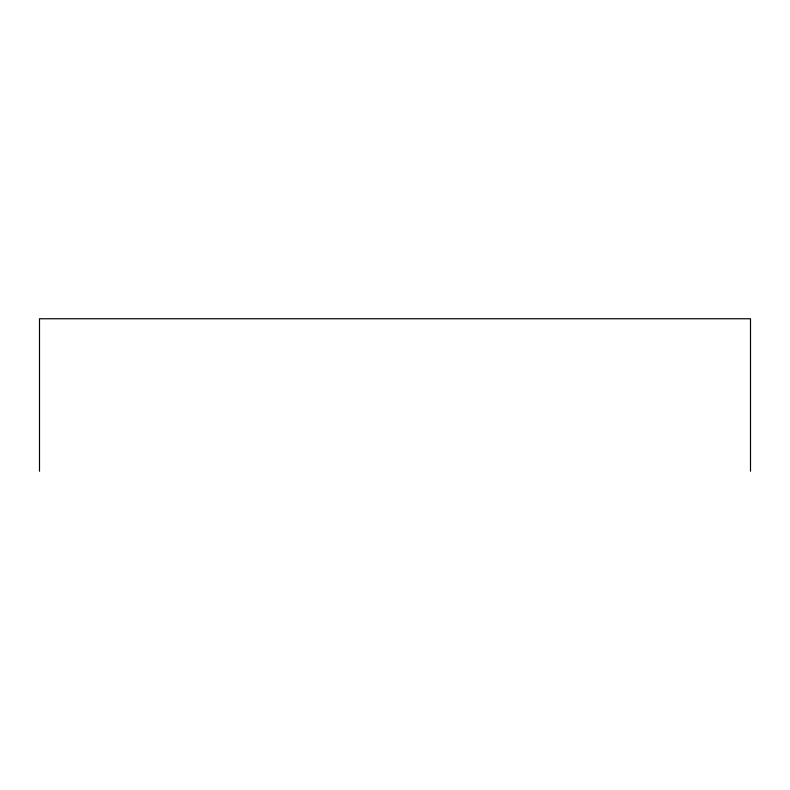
<?xml version="1.0" encoding="UTF-8"?>
<svg xmlns="http://www.w3.org/2000/svg" width="790" height="790" viewBox="0 0 790 790"><rect width="100%" height="100%" fill="white"/><g stroke="black" fill="none" stroke-linecap="round" stroke-linejoin="round"><path stroke-width="1.19" d="M750.5 471.245L750.5 318.755L39.5 318.755L39.5 471.245"/></g></svg>
